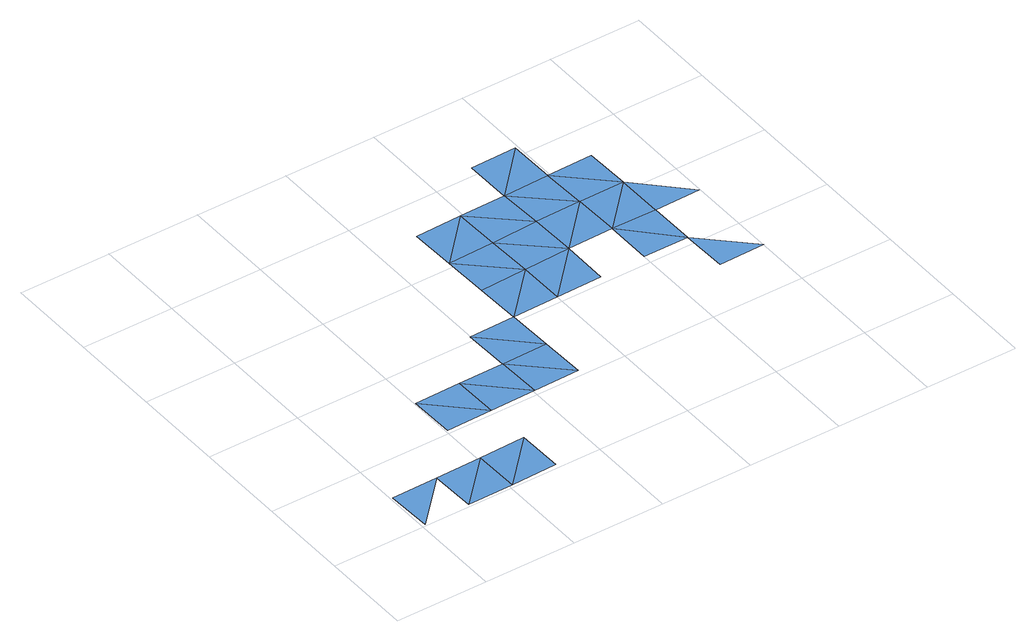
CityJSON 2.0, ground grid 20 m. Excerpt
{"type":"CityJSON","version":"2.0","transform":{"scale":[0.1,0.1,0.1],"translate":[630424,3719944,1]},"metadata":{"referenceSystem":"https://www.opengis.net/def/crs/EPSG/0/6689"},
"CityObjects":{
"waterbody1":{"type":"WaterBody","attributes":{"name":"福岡県津波浸水想定図","class":"1140","function":"2","WaterBodyTsunamiRiskAttribute.description":"1","WaterBodyTsunamiRiskAttribute.rank":"1"},"geometry":[{"type":"MultiSurface","lod":"1","boundaries":[[[0,1,2]],[[3,4,1]],[[3,5,4]],[[5,6,4]],[[5,7,6]],[[8,9,10]],[[10,9,11]],[[11,9,12]],[[13,11,12]],[[14,15,13]],[[14,16,15]],[[17,18,16]],[[17,16,19]],[[20,18,17]],[[17,21,20]],[[22,20,23]],[[20,21,23]],[[24,21,17]],[[23,21,25]],[[21,24,25]],[[23,25,26]],[[26,27,28]],[[26,29,27]],[[30,31,29]],[[32,29,31]],[[33,31,34]]]}]},
"waterbody2":{"type":"WaterBody","attributes":{"name":"福岡県津波浸水想定図","class":"1140","function":"2","WaterBodyTsunamiRiskAttribute.description":"1","WaterBodyTsunamiRiskAttribute.rank":"3"},"geometry":[{"type":"MultiSurface","lod":"1","boundaries":[[[13,12,35]],[[35,14,13]],[[19,24,17]],[[24,19,36]],[[24,30,25]],[[37,30,24]],[[38,37,39]],[[38,34,37]],[[38,40,41]]]}]},
"waterbody3":{"type":"WaterBody","attributes":{"name":"福岡県津波浸水想定図","class":"1140","function":"2","WaterBodyTsunamiRiskAttribute.description":"1","WaterBodyTsunamiRiskAttribute.rank":"2"},"geometry":[{"type":"MultiSurface","lod":"1","boundaries":[[[30,26,25]],[[29,26,30]],[[37,31,30]],[[34,31,37]]]}]}
},
"vertices":[
[7,3,9],[105,104,9],[5,103,9],[107,4,10],[205,106,9],[207,6,9],[305,108,10],[307,8,10],[203,206,10],[303,208,10],[201,306,10],[301,308,10],[403,210,10],[401,310,9],[501,312,9],[399,410,9],[499,412,9],[597,514,11],[497,512,9],[599,414,10],[495,612,9],[595,614,10],[493,712,9],[593,714,10],[697,516,13],[695,616,13],[693,716,10],[791,818,12],[691,816,12],[793,718,11],[795,618,13],[895,620,12],[893,720,11],[997,522,10],[897,520,10],
[503,212,11],[699,416,10],[797,518,13],[899,420,8],[799,418,11],[901,320,8],[1001,322,8]
]}
